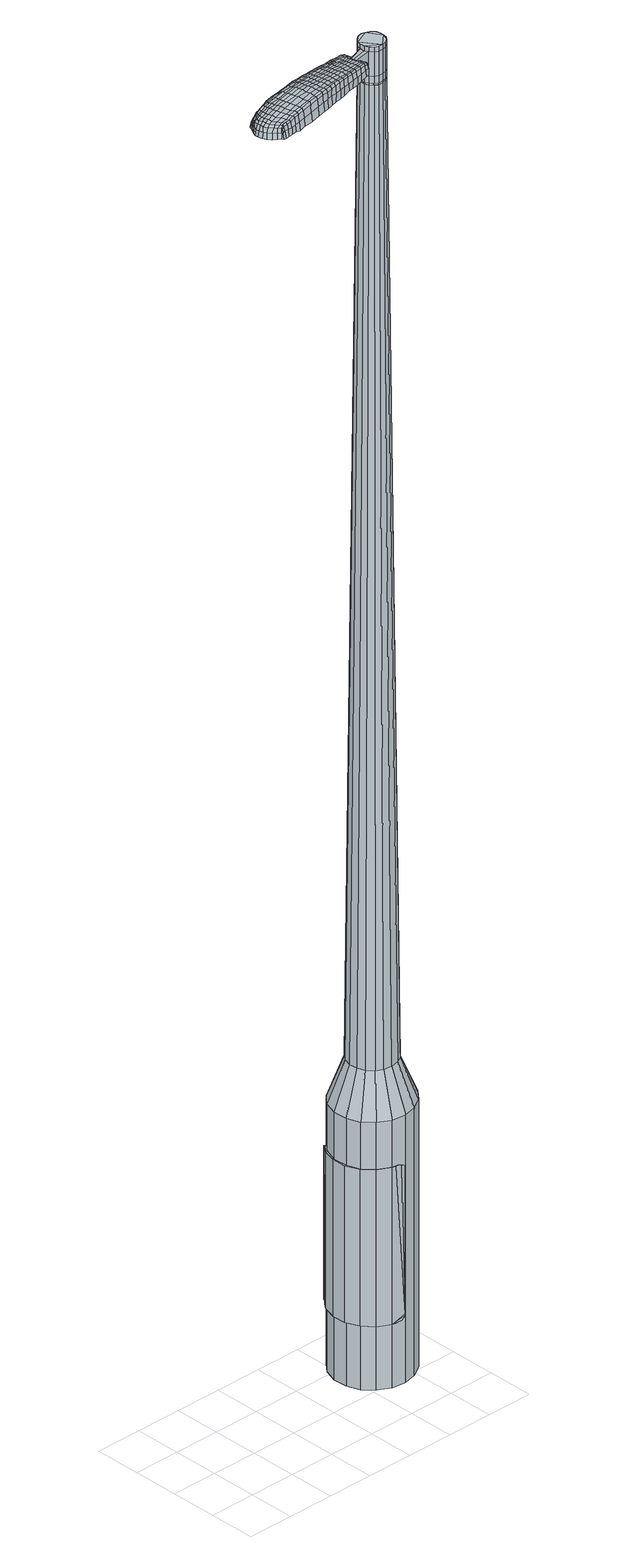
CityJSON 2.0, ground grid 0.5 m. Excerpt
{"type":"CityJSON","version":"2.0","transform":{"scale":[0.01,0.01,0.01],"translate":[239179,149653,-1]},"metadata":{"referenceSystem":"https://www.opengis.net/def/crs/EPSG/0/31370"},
"CityObjects":{
"object1":{"type":"GenericCityObject","attributes":{"cluster":973,"mean_distance_to_centroid":0.294,"new_centroid_x":239181.32,"new_centroid_y":149653.86,"mean_distance_to_camera":11.58,"H1":-65.76,"H2":-117.57,"Z_final":111.17,"cluster2":91,"proj_x":239180.07,"proj_y":149648.11,"id_line":83682,"bearing_l":282.29,"distance":5.89,"orientation":"right","G_obj":192.29},"geometry":[{"type":"MultiSurface","lod":"2","boundaries":[[[0,1,2,3]],[[1,4,5,2]],[[4,6,7,5]],[[6,8,9,7]],[[8,10,11,9]],[[10,12,13,11]],[[12,14,15,13]],[[14,16,17,15]],[[16,18,19,17]],[[18,20,21,19]],[[20,22,23,21]],[[22,24,25,23]],[[24,26,27,25]],[[26,28,29,27]],[[28,30,31,29]],[[30,32,33,31]],[[32,34,35,33]],[[34,0,3,35]],[[36,37,38,39]],[[38,40,41,42]],[[41,43,42]],[[42,44,45,46]],[[45,47,46]],[[46,48,49,50]],[[49,51,50]],[[42,46,50,38]],[[50,52,39,38]],[[53,36,39]],[[2,5,7,35]],[[7,9,11,15]],[[11,13,15]],[[15,17,19,23]],[[19,21,23]],[[23,25,27,31]],[[27,29,31]],[[15,23,31,7]],[[31,33,35,7]],[[3,2,35]],[[1,0,54,55]],[[0,34,56,54]],[[34,32,57,56]],[[32,30,58,57]],[[30,28,59,58]],[[28,26,60,59]],[[26,24,61,60]],[[24,22,62,61]],[[22,20,63,62]],[[20,18,64,63]],[[18,16,65,64]],[[16,14,66,65]],[[14,12,67,66]],[[12,10,68,67]],[[10,8,69,68]],[[8,6,70,69]],[[6,4,71,70]],[[4,1,55,71]],[[55,54,72,73]],[[54,56,74,72]],[[56,57,75,74]],[[57,58,76,75]],[[58,59,77,76]],[[59,60,78,77]],[[60,61,79,78]],[[61,62,80,79]],[[62,63,81,80]],[[63,64,82,81]],[[64,65,83,82]],[[65,66,84,83]],[[66,67,85,84]],[[67,68,86,85]],[[68,69,87,86]],[[69,70,88,87]],[[70,71,89,88]],[[71,55,73,89]],[[90,91,92,73]],[[74,93,91,90]],[[94,95,93,74]],[[96,97,95,94]],[[77,98,97,96]],[[78,99,98,77]],[[100,101,99,78]],[[80,102,101,100]],[[81,103,102,80]],[[82,104,103,81]],[[105,106,104,82]],[[107,108,106,105]],[[109,110,108,107]],[[111,112,110,109]],[[113,114,112,111]],[[88,115,114,113]],[[116,117,115,88]],[[73,92,117,116]],[[118,119,120,121]],[[122,118,121,123]],[[124,122,123,125]],[[126,124,125,127]],[[128,126,127,129]],[[130,128,129,131]],[[132,130,131,133]],[[134,132,133,135]],[[136,134,135,137]],[[138,136,137,139]],[[140,138,139,141]],[[142,140,141,143]],[[144,142,143,145]],[[146,144,145,147]],[[148,146,147,149]],[[150,148,149,151]],[[72,90,73]],[[72,74,90]],[[75,94,74]],[[75,76,96,94]],[[76,77,96]],[[79,100,78]],[[79,80,100]],[[83,105,82]],[[83,84,107,105]],[[84,85,109,107]],[[85,86,111,109]],[[86,87,113,111]],[[87,88,113]],[[89,116,88]],[[89,73,116]],[[152,92,91]],[[153,117,92]],[[153,115,117]],[[154,114,115]],[[154,155,112,114]],[[155,156,110,112]],[[156,157,108,110]],[[157,158,106,108]],[[158,104,106]],[[159,101,102]],[[159,99,101]],[[160,97,98]],[[160,161,95,97]],[[161,93,95]],[[152,91,93]],[[39,52,150,162]],[[92,152,163,151]],[[53,39,162,119]],[[152,93,120,163]],[[36,53,119,118]],[[93,161,121,120]],[[37,36,118,122]],[[161,160,123,121]],[[38,37,122,124]],[[160,98,125,123]],[[40,38,124,126]],[[98,99,127,125]],[[41,40,126,128]],[[99,159,129,127]],[[43,41,128,130]],[[159,102,131,129]],[[42,43,130,132]],[[102,103,133,131]],[[44,42,132,134]],[[103,104,135,133]],[[45,44,134,136]],[[104,158,137,135]],[[47,45,136,138]],[[158,157,139,137]],[[46,47,138,140]],[[157,156,141,139]],[[48,46,140,142]],[[156,155,143,141]],[[49,48,142,144]],[[155,154,145,143]],[[51,49,144,146]],[[154,115,147,145]],[[50,51,146,148]],[[115,153,149,147]],[[52,50,148,150]],[[153,92,151,149]],[[150,151,164,165]],[[151,163,166,164]],[[163,120,167,166]],[[120,119,168,167]],[[119,162,169,168]],[[162,150,165,169]],[[170,171,172,173]],[[174,170,173,175]],[[170,174,176,177]],[[171,170,177,178]],[[179,180,181,182]],[[183,179,182,184]],[[179,183,185,186]],[[180,179,186,187]],[[188,189,190,191]],[[192,188,191,193]],[[188,192,194,195]],[[189,188,195,196]],[[197,198,199,200]],[[201,197,200,202]],[[197,201,203,204]],[[198,197,204,205]],[[206,207,208,209]],[[210,206,209,211]],[[206,210,212,213]],[[207,206,213,214]],[[215,216,217,218]],[[219,215,218,220]],[[215,219,221,222]],[[216,215,222,223]],[[224,225,226,227]],[[216,224,227,217]],[[224,216,223,228]],[[225,224,228,229]],[[230,231,232,233]],[[225,230,233,226]],[[230,225,229,234]],[[231,230,234,235]],[[236,174,175,237]],[[231,236,237,232]],[[236,231,235,238]],[[174,236,238,176]],[[239,240,241,242]],[[243,239,242,244]],[[239,243,245,246]],[[240,239,246,247]],[[248,249,250,251]],[[240,248,251,241]],[[248,240,247,252]],[[249,248,252,253]],[[254,255,256,257]],[[249,254,257,250]],[[254,249,253,258]],[[255,254,258,259]],[[260,261,262,263]],[[255,260,263,256]],[[260,255,259,264]],[[261,260,264,265]],[[266,171,178,267]],[[261,266,267,262]],[[266,261,265,268]],[[171,266,268,172]],[[269,270,271,272]],[[273,269,272,274]],[[269,273,275,276]],[[270,269,276,277]],[[278,279,280,281]],[[270,278,281,271]],[[278,270,277,282]],[[279,278,282,283]],[[284,285,286,287]],[[279,284,287,280]],[[284,279,283,288]],[[285,284,288,289]],[[290,183,184,291]],[[285,290,291,286]],[[290,285,289,292]],[[183,290,292,185]],[[293,294,295,296]],[[297,293,296,298]],[[293,297,299,300]],[[294,293,300,301]],[[302,303,304,305]],[[294,302,305,295]],[[302,294,301,306]],[[303,302,306,307]],[[308,309,310,311]],[[303,308,311,304]],[[308,303,307,312]],[[309,308,312,313]],[[314,315,316,317]],[[309,314,317,310]],[[314,309,313,318]],[[315,314,318,319]],[[320,180,187,321]],[[315,320,321,316]],[[320,315,319,322]],[[180,320,322,181]],[[323,209,208,324]],[[325,323,324,326]],[[323,325,327,328]],[[209,323,328,211]],[[329,325,326,330]],[[331,329,330,332]],[[329,331,333,334]],[[325,329,334,327]],[[335,331,332,336]],[[337,335,336,338]],[[335,337,339,340]],[[331,335,340,333]],[[341,337,338,342]],[[343,341,342,344]],[[341,343,345,346]],[[337,341,346,339]],[[347,343,344,348]],[[198,347,348,199]],[[347,198,205,349]],[[343,347,349,345]],[[350,351,196,195]],[[352,350,195,194]],[[350,352,353,354]],[[351,350,354,355]],[[356,357,355,354]],[[358,356,354,353]],[[356,358,359,360]],[[357,356,360,361]],[[362,363,361,360]],[[364,362,360,359]],[[362,364,365,366]],[[363,362,366,367]],[[368,369,367,366]],[[370,368,366,365]],[[368,370,203,201]],[[369,368,201,202]],[[371,372,373,374]],[[273,371,374,275]],[[371,273,274,375]],[[372,371,375,376]],[[377,192,193,378]],[[372,377,378,373]],[[377,372,376,379]],[[192,377,379,194]],[[380,381,382,383]],[[219,380,383,221]],[[380,219,220,384]],[[381,380,384,385]],[[386,387,388,389]],[[381,386,389,382]],[[386,381,385,390]],[[387,386,390,391]],[[392,189,196,393]],[[387,392,393,388]],[[392,387,391,394]],[[189,392,394,190]],[[395,396,397,398]],[[177,395,398,178]],[[395,177,176,399]],[[396,395,399,400]],[[401,402,403,404]],[[396,401,404,397]],[[401,396,400,405]],[[402,401,405,406]],[[407,200,199,408]],[[402,407,408,403]],[[407,402,406,409]],[[200,407,409,202]],[[410,411,412,413]],[[182,410,413,184]],[[410,182,181,414]],[[411,410,414,415]],[[416,204,203,417]],[[411,416,417,412]],[[416,411,415,418]],[[204,416,418,205]],[[419,420,421,422]],[[297,419,422,299]],[[419,297,298,423]],[[420,419,423,424]],[[425,210,211,426]],[[420,425,426,421]],[[425,420,424,427]],[[210,425,427,212]],[[428,429,430,431]],[[243,428,431,245]],[[428,243,244,432]],[[429,428,432,433]],[[434,435,436,437]],[[429,434,437,430]],[[434,429,433,438]],[[435,434,438,439]],[[440,207,214,441]],[[435,440,441,436]],[[440,435,439,442]],[[207,440,442,208]],[[443,444,433,432]],[[242,443,432,244]],[[443,242,241,445]],[[444,443,445,446]],[[447,448,439,438]],[[444,447,438,433]],[[447,444,446,449]],[[448,447,449,450]],[[451,324,208,442]],[[448,451,442,439]],[[451,448,450,452]],[[324,451,452,326]],[[453,454,455,456]],[[300,453,456,301]],[[453,300,299,422]],[[454,453,422,421]],[[457,328,327,458]],[[454,457,458,455]],[[457,454,421,426]],[[328,457,426,211]],[[459,460,446,445]],[[251,459,445,241]],[[459,251,250,461]],[[460,459,461,462]],[[463,464,450,449]],[[460,463,449,446]],[[463,460,462,465]],[[464,463,465,466]],[[467,330,326,452]],[[464,467,452,450]],[[467,464,466,468]],[[330,467,468,332]],[[469,470,471,472]],[[306,469,472,307]],[[469,306,301,456]],[[470,469,456,455]],[[473,334,333,474]],[[470,473,474,471]],[[473,470,455,458]],[[334,473,458,327]],[[475,476,462,461]],[[257,475,461,250]],[[475,257,256,477]],[[476,475,477,478]],[[479,480,466,465]],[[476,479,465,462]],[[479,476,478,481]],[[480,479,481,482]],[[483,336,332,468]],[[480,483,468,466]],[[483,480,482,484]],[[336,483,484,338]],[[485,486,487,488]],[[312,485,488,313]],[[485,312,307,472]],[[486,485,472,471]],[[489,340,339,490]],[[486,489,490,487]],[[489,486,471,474]],[[340,489,474,333]],[[491,492,478,477]],[[263,491,477,256]],[[491,263,262,493]],[[492,491,493,494]],[[495,496,482,481]],[[492,495,481,478]],[[495,492,494,497]],[[496,495,497,498]],[[499,342,338,484]],[[496,499,484,482]],[[499,496,498,500]],[[342,499,500,344]],[[501,502,503,504]],[[318,501,504,319]],[[501,318,313,488]],[[502,501,488,487]],[[505,346,345,506]],[[502,505,506,503]],[[505,502,487,490]],[[346,505,490,339]],[[507,508,494,493]],[[267,507,493,262]],[[507,267,178,398]],[[508,507,398,397]],[[509,510,498,497]],[[508,509,497,494]],[[509,508,397,404]],[[510,509,404,403]],[[511,348,344,500]],[[510,511,500,498]],[[511,510,403,408]],[[348,511,408,199]],[[512,513,415,414]],[[322,512,414,181]],[[512,322,319,504]],[[513,512,504,503]],[[514,349,205,418]],[[513,514,418,415]],[[514,513,503,506]],[[349,514,506,345]],[[515,516,376,375]],[[272,515,375,274]],[[515,272,271,517]],[[516,515,517,518]],[[519,352,194,379]],[[516,519,379,376]],[[519,516,518,520]],[[352,519,520,353]],[[521,522,523,524]],[[222,521,524,223]],[[521,222,221,383]],[[522,521,383,382]],[[525,526,527,528]],[[522,525,528,523]],[[525,522,382,389]],[[526,525,389,388]],[[529,351,355,530]],[[526,529,530,527]],[[529,526,388,393]],[[351,529,393,196]],[[531,532,518,517]],[[281,531,517,271]],[[531,281,280,533]],[[532,531,533,534]],[[535,358,353,520]],[[532,535,520,518]],[[535,532,534,536]],[[358,535,536,359]],[[537,538,539,540]],[[228,537,540,229]],[[537,228,223,524]],[[538,537,524,523]],[[541,542,543,544]],[[538,541,544,539]],[[541,538,523,528]],[[542,541,528,527]],[[545,357,361,546]],[[542,545,546,543]],[[545,542,527,530]],[[357,545,530,355]],[[547,548,534,533]],[[287,547,533,280]],[[547,287,286,549]],[[548,547,549,550]],[[551,364,359,536]],[[548,551,536,534]],[[551,548,550,552]],[[364,551,552,365]],[[553,554,555,556]],[[234,553,556,235]],[[553,234,229,540]],[[554,553,540,539]],[[557,558,559,560]],[[554,557,560,555]],[[557,554,539,544]],[[558,557,544,543]],[[561,363,367,562]],[[558,561,562,559]],[[561,558,543,546]],[[363,561,546,361]],[[563,564,550,549]],[[291,563,549,286]],[[563,291,184,413]],[[564,563,413,412]],[[565,370,365,552]],[[564,565,552,550]],[[565,564,412,417]],[[370,565,417,203]],[[566,567,400,399]],[[238,566,399,176]],[[566,238,235,556]],[[567,566,556,555]],[[568,569,406,405]],[[567,568,405,400]],[[568,567,555,560]],[[569,568,560,559]],[[570,369,202,409]],[[569,570,409,406]],[[570,569,559,562]],[[369,570,562,367]],[[571,572,573,574]],[[574,573,575,576]],[[577,575,573,578]],[[578,573,572,579]],[[580,581,582,583]],[[583,582,584,585]],[[586,584,582,587]],[[587,582,581,588]],[[589,590,591,592]],[[592,591,593,594]],[[595,593,591,596]],[[596,591,590,597]],[[598,599,600,601]],[[601,600,602,603]],[[604,602,600,605]],[[605,600,599,606]],[[607,608,609,610]],[[610,609,611,612]],[[613,611,609,614]],[[614,609,608,615]],[[616,617,618,619]],[[619,618,620,621]],[[622,620,618,623]],[[623,618,617,624]],[[625,626,627,628]],[[628,627,617,616]],[[624,617,627,629]],[[629,627,626,630]],[[631,632,633,634]],[[634,633,626,625]],[[630,626,633,635]],[[635,633,632,636]],[[576,575,637,638]],[[638,637,632,631]],[[636,632,637,639]],[[639,637,575,577]],[[640,641,642,643]],[[643,642,644,645]],[[646,644,642,647]],[[647,642,641,648]],[[649,650,651,652]],[[652,651,641,640]],[[648,641,651,653]],[[653,651,650,654]],[[655,656,657,658]],[[658,657,650,649]],[[654,650,657,659]],[[659,657,656,660]],[[661,662,663,664]],[[664,663,656,655]],[[660,656,663,665]],[[665,663,662,666]],[[579,572,667,668]],[[668,667,662,661]],[[666,662,667,669]],[[669,667,572,571]],[[670,671,672,673]],[[673,672,674,675]],[[676,674,672,677]],[[677,672,671,678]],[[679,680,681,682]],[[682,681,671,670]],[[678,671,681,683]],[[683,681,680,684]],[[685,686,687,688]],[[688,687,680,679]],[[684,680,687,689]],[[689,687,686,690]],[[585,584,691,692]],[[692,691,686,685]],[[690,686,691,693]],[[693,691,584,586]],[[694,695,696,697]],[[697,696,698,699]],[[700,698,696,701]],[[701,696,695,702]],[[703,704,705,706]],[[706,705,695,694]],[[702,695,705,707]],[[707,705,704,708]],[[709,710,711,712]],[[712,711,704,703]],[[708,704,711,713]],[[713,711,710,714]],[[715,716,717,718]],[[718,717,710,709]],[[714,710,717,719]],[[719,717,716,720]],[[588,581,721,722]],[[722,721,716,715]],[[720,716,721,723]],[[723,721,581,580]],[[607,610,724,725]],[[725,724,726,727]],[[728,726,724,729]],[[729,724,610,612]],[[727,726,730,731]],[[731,730,732,733]],[[734,732,730,735]],[[735,730,726,728]],[[733,732,736,737]],[[737,736,738,739]],[[740,738,736,741]],[[741,736,732,734]],[[739,738,742,743]],[[743,742,744,745]],[[746,744,742,747]],[[747,742,738,740]],[[745,744,748,749]],[[749,748,599,598]],[[606,599,748,750]],[[750,748,744,746]],[[597,751,752,596]],[[596,752,753,595]],[[754,753,752,755]],[[755,752,751,756]],[[756,757,758,755]],[[755,758,759,754]],[[760,759,758,761]],[[761,758,757,762]],[[762,763,764,761]],[[761,764,765,760]],[[766,765,764,767]],[[767,764,763,768]],[[768,769,770,767]],[[767,770,771,766]],[[604,771,770,602]],[[602,770,769,603]],[[772,773,774,775]],[[775,774,674,676]],[[675,674,774,776]],[[776,774,773,777]],[[594,593,778,779]],[[779,778,773,772]],[[777,773,778,780]],[[780,778,593,595]],[[781,782,783,784]],[[784,783,620,622]],[[621,620,783,785]],[[785,783,782,786]],[[787,788,789,790]],[[790,789,782,781]],[[786,782,789,791]],[[791,789,788,792]],[[597,590,793,794]],[[794,793,788,787]],[[792,788,793,795]],[[795,793,590,589]],[[796,797,798,799]],[[799,798,578,579]],[[577,578,798,800]],[[800,798,797,801]],[[802,803,804,805]],[[805,804,797,796]],[[801,797,804,806]],[[806,804,803,807]],[[598,601,808,809]],[[809,808,803,802]],[[807,803,808,810]],[[810,808,601,603]],[[811,812,813,814]],[[814,813,583,585]],[[580,583,813,815]],[[815,813,812,816]],[[604,605,817,818]],[[818,817,812,811]],[[816,812,817,819]],[[819,817,605,606]],[[820,821,698,822]],[[822,698,700]],[[699,698,823]],[[823,698,821,824]],[[612,611,825,826]],[[826,825,821,820]],[[824,821,825,827]],[[827,825,611,613]],[[828,829,830,831]],[[831,830,644,646]],[[645,644,830,832]],[[832,830,829,833]],[[834,835,836,837]],[[837,836,829,828]],[[833,829,836,838]],[[838,836,835,839]],[[615,608,840,841]],[[841,840,835,834]],[[839,835,840,842]],[[842,840,608,607]],[[833,843,844,832]],[[832,844,643,645]],[[640,643,844,845]],[[845,844,843,846]],[[839,847,848,838]],[[838,848,843,833]],[[846,843,848,849]],[[849,848,847,850]],[[607,725,851,842]],[[842,851,847,839]],[[850,847,851,852]],[[852,851,725,727]],[[853,854,855,856]],[[856,855,701,702]],[[700,701,855,822]],[[822,855,854,820]],[[728,729,857,858]],[[858,857,854,853]],[[820,854,857,826]],[[826,857,729,612]],[[846,859,845]],[[845,859,652,640]],[[649,652,859,860]],[[860,859,861]],[[850,862,863,849]],[[849,863,859,846]],[[861,859,863,864]],[[864,863,862,865]],[[727,731,866,852]],[[852,866,862,850]],[[865,862,866,867]],[[867,866,731,733]],[[868,869,870,871]],[[871,870,707,708]],[[702,707,870,856]],[[856,870,869,853]],[[734,735,872,873]],[[873,872,869,868]],[[853,869,872,858]],[[858,872,735,728]],[[861,874,875,860]],[[860,875,658,649]],[[655,658,875,876]],[[876,875,874,877]],[[865,878,879,864]],[[864,879,874,861]],[[877,874,879,880]],[[880,879,878,881]],[[733,737,882,867]],[[867,882,878,865]],[[881,878,882,883]],[[883,882,737,739]],[[884,885,886,887]],[[887,886,713,714]],[[708,713,886,871]],[[871,886,885,868]],[[740,741,888,889]],[[889,888,885,884]],[[868,885,888,873]],[[873,888,741,734]],[[877,890,891,876]],[[876,891,664,655]],[[661,664,891,892]],[[892,891,890,893]],[[881,894,895,880]],[[880,895,890,877]],[[893,890,895,896]],[[896,895,894,897]],[[739,743,898,883]],[[883,898,894,881]],[[897,894,898,899]],[[899,898,743,745]],[[900,901,902,903]],[[903,902,719,720]],[[714,719,902,887]],[[887,902,901,884]],[[746,747,904,905]],[[905,904,901,900]],[[884,901,904,889]],[[889,904,747,740]],[[893,906,907,892]],[[892,907,668,661]],[[579,668,907,799]],[[799,907,906,796]],[[897,908,909,896]],[[896,909,906,893]],[[796,906,909,805]],[[805,909,908,802]],[[745,749,910,899]],[[899,910,908,897]],[[802,908,910,809]],[[809,910,749,598]],[[816,911,912,815]],[[815,912,723,580]],[[720,723,912,903]],[[903,912,911,900]],[[606,750,913,819]],[[819,913,911,816]],[[900,911,913,905]],[[905,913,750,746]],[[777,914,915,776]],[[776,915,673,675]],[[670,673,915,916]],[[916,915,914,917]],[[595,753,918,780]],[[780,918,914,777]],[[917,914,918,919]],[[919,918,753,754]],[[920,921,922,923]],[[923,922,623,624]],[[622,623,922,784]],[[784,922,921,781]],[[924,925,926,927]],[[927,926,921,920]],[[781,921,926,790]],[[790,926,925,787]],[[756,751,928,929]],[[929,928,925,924]],[[787,925,928,794]],[[794,928,751,597]],[[917,930,931,916]],[[916,931,682,670]],[[679,682,931,932]],[[932,931,930,933]],[[754,759,934,919]],[[919,934,930,917]],[[933,930,934,935]],[[935,934,759,760]],[[936,937,938,939]],[[939,938,629,630]],[[624,629,938,923]],[[923,938,937,920]],[[940,941,942,943]],[[943,942,937,936]],[[920,937,942,927]],[[927,942,941,924]],[[762,757,944,945]],[[945,944,941,940]],[[924,941,944,929]],[[929,944,757,756]],[[933,946,947,932]],[[932,947,688,679]],[[685,688,947,948]],[[948,947,946,949]],[[760,765,950,935]],[[935,950,946,933]],[[949,946,950,951]],[[951,950,765,766]],[[952,953,954,955]],[[955,954,635,636]],[[630,635,954,939]],[[939,954,953,936]],[[956,957,958,959]],[[959,958,953,952]],[[936,953,958,943]],[[943,958,957,940]],[[768,763,960,961]],[[961,960,957,956]],[[940,957,960,945]],[[945,960,763,762]],[[949,962,963,948]],[[948,963,692,685]],[[585,692,963,814]],[[814,963,962,811]],[[766,771,964,951]],[[951,964,962,949]],[[811,962,964,818]],[[818,964,771,604]],[[801,965,966,800]],[[800,966,639,577]],[[636,639,966,955]],[[955,966,965,952]],[[807,967,968,806]],[[806,968,965,801]],[[952,965,968,959]],[[959,968,967,956]],[[603,769,969,810]],[[810,969,967,807]],[[956,967,969,961]],[[961,969,769,768]],[[571,574,173,172]],[[574,576,175,173]],[[586,587,186,185]],[[587,588,187,186]],[[589,592,191,190]],[[592,594,193,191]],[[613,614,213,212]],[[614,615,214,213]],[[616,619,218,217]],[[619,621,220,218]],[[625,628,227,226]],[[628,616,217,227]],[[631,634,233,232]],[[634,625,226,233]],[[576,638,237,175]],[[638,631,232,237]],[[646,647,246,245]],[[647,648,247,246]],[[648,653,252,247]],[[653,654,253,252]],[[654,659,258,253]],[[659,660,259,258]],[[660,665,264,259]],[[665,666,265,264]],[[666,669,268,265]],[[669,571,172,268]],[[676,677,276,275]],[[677,678,277,276]],[[678,683,282,277]],[[683,684,283,282]],[[684,689,288,283]],[[689,690,289,288]],[[690,693,292,289]],[[693,586,185,292]],[[694,697,296,295]],[[697,699,298,296]],[[703,706,305,304]],[[706,694,295,305]],[[709,712,311,310]],[[712,703,304,311]],[[715,718,317,316]],[[718,709,310,317]],[[588,722,321,187]],[[722,715,316,321]],[[772,775,374,373]],[[775,676,275,374]],[[594,779,378,193]],[[779,772,373,378]],[[621,785,384,220]],[[785,786,385,384]],[[786,791,390,385]],[[791,792,391,390]],[[792,795,394,391]],[[795,589,190,394]],[[699,823,423,298]],[[823,824,424,423]],[[824,827,427,424]],[[827,613,212,427]],[[828,831,431,430]],[[831,646,245,431]],[[834,837,437,436]],[[837,828,430,437]],[[615,841,441,214]],[[841,834,436,441]],[[970,971,972,973]],[[974,975,973,972]],[[976,977,978,979]],[[980,981,982,983]],[[971,984,985,972]],[[986,974,972,985]],[[987,976,979,988]],[[989,990,981,980]],[[984,991,992,985]],[[992,993,986,985]],[[994,987,988,995]],[[996,990,989,997]],[[991,998,999,992]],[[999,1000,993,992]],[[1001,994,995,1002]],[[1003,996,997,1004]],[[1005,1006,1007,1008]],[[1009,1010,1006,1005]],[[1009,1011,1012,1010]],[[1011,1013,1014,1012]],[[1015,1016,1017,1018]],[[1019,1020,1016,1015]],[[1021,1022,1020,1019]],[[1023,1024,1022,1021]],[[1018,1007,1006,1015]],[[1015,1006,1010,1019]],[[1010,1012,1021,1019]],[[1012,1014,1023,1021]],[[979,978,975,974]],[[988,979,974,986]],[[993,995,988,986]],[[1000,1002,995,993]],[[980,983,977,976]],[[989,980,976,987]],[[997,989,987,994]],[[1004,997,994,1001]],[[981,1005,1008,982]],[[990,1009,1005,981]],[[1011,1009,990,996]],[[1013,1011,996,1003]],[[1025,1026,1027,1028]],[[1027,1029,1030,1031]],[[1027,1031,1032,1033]],[[1027,1033,1028]],[[1034,1025,1028,1035]],[[1036,1035,1028,1037]],[[1038,1037,1028]],[[1039,1027,1026,1040]],[[1041,1039,1040,1042]],[[1043,1041,1042,1044]],[[1045,1043,1044,1046]],[[1047,1045,1046,1048]],[[1048,1049,1050,1051]],[[1048,1051,1052,1053]],[[1048,1053,1054,1055]],[[1054,1056,1057,1058]],[[1054,1058,1059,1060]],[[1054,1060,1055]],[[1048,1055,1047]],[[1061,1062,1026,1025]],[[1063,1064,1029,1027]],[[1065,1066,1038,1028]],[[1062,1067,1040,1026]],[[1068,1063,1027,1039]],[[1067,1069,1042,1040]],[[1070,1068,1039,1041]],[[1069,1071,1044,1042]],[[1072,1070,1041,1043]],[[1071,1073,1046,1044]],[[1074,1072,1043,1045]],[[1073,1075,1048,1046]],[[1076,1074,1045,1047]],[[1075,1077,1049,1048]],[[1078,1079,1056,1054]],[[1080,1076,1047,1055]],[[1050,1049,1077,1081]],[[1051,1050,1081,1082]],[[1052,1051,1082,1083]],[[1053,1052,1083,1084]],[[1054,1053,1084,1078]],[[1085,1061,1025,1034]],[[1086,1085,1034,1035]],[[1087,1086,1035,1036]],[[1088,1087,1036,1037]],[[1066,1088,1037,1038]],[[1030,1029,1064,1089]],[[1057,1056,1079,1090]],[[1031,1030,1089,1091]],[[1032,1031,1091,1092]],[[1033,1032,1092,1093]],[[1028,1033,1093,1065]],[[1058,1057,1090,1094]],[[1059,1058,1094,1095]],[[1060,1059,1095,1096]],[[1055,1060,1096,1080]]]}]}
},
"vertices":[
[190,75,384],[189,90,384],[189,90,96],[190,75,96],[194,104,384],[194,104,96],[203,115,384],[203,115,96],[215,123,384],[215,123,96],[229,126,384],[229,126,96],[244,124,384],[244,124,96],[257,118,384],[257,118,96],[267,107,384],[267,107,96],[272,93,384],[272,93,96],[273,78,384],[273,78,96],[269,64,384],[269,64,96],[260,53,384],[260,53,96],[247,45,384],[247,45,96],[233,42,384],[233,42,96],[218,44,384],[218,44,96],[205,51,384],[205,51,96],[195,61,384],[195,61,96],[223,73,1524],[227,71,1524],[232,71,1524],[218,81,1524],[236,72,1524],[240,74,1524],[244,82,1524],[243,78,1524],[244,87,1524],[243,91,1524],[235,97,1524],[239,95,1524],[231,98,1524],[226,97,1524],[219,90,1524],[222,94,1524],[218,86,1524],[220,77,1524],[207,79,429],[206,87,429],[210,71,429],[216,64,429],[223,60,429],[232,59,429],[241,61,429],[248,65,429],[253,72,429],[256,81,429],[256,89,429],[252,98,429],[247,104,429],[239,108,429],[230,109,429],[222,107,429],[214,103,429],[209,96,429],[218,81,1483],[218,86,1483],[220,77,1483],[223,73,1483],[227,71,1483],[232,71,1483],[236,72,1483],[240,74,1483],[243,78,1483],[244,82,1483],[244,87,1483],[243,91,1483],[239,95,1483],[235,97,1483],[231,98,1483],[226,97,1483],[222,94,1483],[219,90,1483],[219,81,1483],[219,81,1485],[218,86,1485],[220,77,1485],[223,74,1483],[223,74,1485],[227,72,1483],[227,72,1485],[232,71,1485],[236,72,1485],[240,75,1483],[240,75,1485],[243,78,1485],[244,82,1485],[244,87,1485],[242,91,1483],[242,91,1485],[239,94,1483],[239,94,1485],[235,96,1483],[235,96,1485],[231,97,1483],[231,97,1485],[226,96,1483],[226,96,1485],[222,94,1485],[220,90,1483],[220,90,1485],[223,73,1519],[220,77,1519],[220,77,1493],[223,73,1493],[227,71,1519],[227,71,1493],[232,71,1519],[232,71,1493],[236,72,1519],[236,72,1493],[240,74,1519],[240,74,1493],[243,78,1519],[243,78,1493],[244,82,1519],[244,82,1493],[244,87,1519],[244,87,1493],[243,91,1519],[243,91,1493],[239,95,1519],[239,95,1493],[235,97,1519],[235,97,1493],[231,98,1519],[231,98,1493],[226,97,1519],[226,97,1493],[222,94,1519],[222,94,1493],[219,90,1519],[219,90,1493],[218,86,1519],[218,86,1493],[218,81,1485],[219,90,1485],[226,97,1485],[231,98,1485],[235,97,1485],[239,95,1485],[243,91,1485],[240,74,1485],[227,71,1485],[223,73,1485],[218,81,1519],[218,81,1493],[199,80,1513],[199,80,1518],[200,77,1513],[200,74,1513],[200,74,1518],[200,77,1518],[123,81,1519],[130,82,1518],[129,83,1509],[122,82,1510],[115,79,1519],[113,80,1510],[116,78,1526],[124,79,1525],[131,80,1525],[131,43,1519],[138,45,1518],[139,46,1525],[132,45,1525],[123,41,1519],[123,42,1526],[122,39,1510],[130,41,1510],[137,43,1509],[56,44,1519],[55,48,1519],[54,48,1513],[55,44,1513],[58,41,1519],[57,40,1513],[59,41,1524],[57,45,1524],[57,48,1524],[128,60,1530],[135,62,1529],[135,65,1529],[127,63,1530],[119,58,1531],[118,62,1531],[120,54,1530],[129,57,1530],[136,58,1529],[207,78,1512],[206,80,1512],[205,80,1517],[206,77,1517],[208,75,1512],[206,75,1517],[207,74,1506],[206,77,1506],[206,80,1506],[66,67,1519],[69,68,1519],[68,69,1512],[64,68,1512],[63,66,1518],[62,67,1512],[64,65,1522],[66,65,1523],[69,67,1524],[73,69,1519],[79,71,1519],[77,72,1512],[72,70,1512],[74,68,1524],[80,70,1525],[84,72,1519],[92,74,1519],[91,75,1511],[83,74,1511],[85,71,1526],[93,73,1526],[103,77,1519],[102,78,1510],[104,75,1526],[196,92,1513],[189,91,1513],[190,90,1518],[197,91,1517],[202,93,1512],[201,92,1516],[201,93,1506],[195,93,1507],[187,92,1507],[181,90,1514],[174,89,1515],[175,88,1520],[182,89,1519],[180,91,1507],[172,90,1507],[166,88,1515],[159,86,1516],[160,85,1522],[168,86,1521],[165,89,1508],[158,88,1508],[152,85,1517],[144,84,1517],[146,83,1524],[153,84,1523],[150,86,1508],[143,85,1509],[137,83,1518],[139,82,1524],[136,84,1509],[72,32,1519],[76,32,1519],[76,33,1524],[72,33,1523],[70,32,1518],[70,33,1522],[69,30,1512],[72,30,1512],[75,30,1512],[81,32,1519],[86,33,1519],[87,35,1525],[81,34,1524],[80,31,1512],[86,32,1512],[92,34,1519],[100,36,1519],[100,37,1526],[93,36,1526],[91,32,1511],[99,34,1511],[111,38,1519],[112,40,1526],[110,36,1510],[202,62,1513],[195,60,1513],[194,59,1507],[202,61,1507],[208,64,1512],[207,63,1506],[207,65,1516],[203,64,1517],[196,62,1518],[188,58,1514],[181,56,1515],[180,55,1507],[187,57,1507],[188,60,1519],[181,58,1520],[173,54,1515],[166,52,1516],[165,51,1508],[173,53,1508],[174,56,1521],[167,54,1522],[159,50,1517],[152,48,1517],[151,47,1509],[158,49,1508],[160,52,1523],[153,50,1524],[145,47,1518],[144,45,1509],[146,48,1524],[200,76,1519],[200,79,1519],[193,75,1520],[193,77,1520],[194,72,1520],[201,73,1519],[186,73,1522],[185,76,1522],[179,71,1523],[178,74,1523],[179,68,1523],[187,70,1521],[171,70,1524],[171,73,1524],[164,68,1525],[164,71,1525],[165,65,1525],[172,67,1524],[157,67,1526],[156,70,1526],[150,65,1527],[149,68,1527],[150,62,1527],[158,63,1526],[142,63,1528],[142,66,1528],[143,60,1528],[60,45,1527],[60,49,1527],[62,42,1526],[66,43,1527],[65,46,1528],[64,50,1528],[71,48,1529],[70,51,1529],[72,44,1528],[79,45,1530],[78,49,1530],[77,53,1530],[85,51,1531],[84,54,1531],[86,47,1530],[95,49,1531],[94,53,1531],[93,56,1531],[107,55,1531],[106,59,1531],[108,52,1531],[68,32,1518],[65,34,1519],[64,33,1513],[67,31,1513],[69,33,1523],[66,35,1523],[61,37,1519],[60,36,1513],[63,37,1524],[62,64,1518],[60,62,1518],[61,62,1523],[63,64,1523],[60,65,1513],[59,63,1513],[58,59,1519],[56,55,1519],[57,56,1524],[59,59,1523],[57,59,1513],[55,55,1513],[55,52,1519],[57,52,1524],[54,52,1513],[125,78,1528],[125,76,1528],[132,77,1528],[132,79,1527],[116,76,1528],[117,74,1529],[126,73,1529],[126,70,1530],[133,71,1529],[133,74,1528],[117,71,1529],[117,68,1530],[127,67,1530],[134,68,1529],[118,65,1531],[132,46,1528],[131,48,1529],[122,46,1529],[123,44,1528],[139,48,1527],[138,50,1528],[130,52,1529],[121,50,1530],[137,54,1528],[209,66,1512],[209,68,1512],[208,68,1517],[208,66,1517],[209,65,1506],[208,67,1506],[208,71,1512],[207,71,1517],[208,70,1506],[204,92,1512],[204,90,1512],[203,91,1506],[203,93,1506],[203,91,1517],[203,90,1517],[205,88,1512],[205,85,1512],[204,86,1506],[204,88,1506],[204,87,1517],[204,85,1517],[206,83,1512],[205,83,1506],[205,82,1517],[198,90,1519],[198,88,1519],[190,89,1520],[190,87,1520],[198,86,1519],[199,84,1519],[191,85,1520],[192,82,1520],[199,81,1519],[192,80,1520],[203,65,1519],[202,67,1519],[195,65,1520],[196,63,1520],[202,70,1519],[195,68,1520],[183,88,1521],[183,86,1521],[175,86,1522],[176,85,1522],[184,84,1521],[184,81,1521],[176,82,1522],[177,80,1523],[185,78,1522],[177,77,1523],[188,61,1521],[188,63,1521],[181,61,1522],[181,59,1522],[187,66,1521],[180,65,1522],[168,85,1523],[168,83,1523],[161,84,1524],[161,82,1524],[169,81,1523],[170,78,1524],[162,80,1525],[162,77,1525],[170,75,1524],[163,74,1525],[174,57,1523],[174,59,1523],[166,58,1524],[167,55,1524],[173,63,1524],[166,61,1525],[154,83,1525],[154,81,1525],[146,81,1526],[147,80,1526],[154,78,1526],[155,75,1526],[147,77,1527],[148,74,1527],[156,72,1526],[148,71,1527],[160,54,1525],[159,56,1525],[152,54,1526],[153,52,1526],[158,59,1526],[151,58,1527],[139,80,1527],[140,78,1527],[140,76,1527],[141,73,1528],[141,70,1528],[146,50,1527],[145,52,1527],[144,56,1528],[71,34,1525],[69,35,1525],[75,34,1526],[72,36,1526],[65,38,1526],[69,39,1527],[65,64,1525],[64,62,1525],[67,63,1526],[69,65,1525],[62,59,1525],[60,56,1526],[64,57,1527],[66,61,1526],[59,53,1526],[64,54,1527],[80,35,1526],[78,36,1527],[86,36,1527],[84,38,1528],[75,40,1528],[82,41,1529],[74,67,1526],[72,65,1527],[78,66,1528],[79,68,1527],[71,62,1527],[70,59,1528],[77,60,1529],[78,64,1528],[70,55,1528],[77,57,1530],[92,37,1528],[91,39,1529],[100,39,1528],[99,41,1529],[89,42,1529],[97,44,1530],[85,70,1528],[85,68,1528],[93,70,1529],[93,72,1528],[84,65,1529],[84,62,1530],[93,63,1530],[93,67,1530],[84,58,1530],[93,60,1531],[112,41,1529],[111,43,1529],[109,47,1530],[105,74,1528],[105,72,1529],[105,69,1530],[105,66,1530],[105,62,1531],[129,81,1509],[130,80,1518],[124,79,1518],[122,80,1509],[115,77,1519],[113,78,1510],[116,76,1525],[125,77,1525],[132,79,1525],[138,48,1525],[137,47,1518],[131,45,1518],[131,46,1525],[122,43,1519],[123,44,1525],[121,41,1510],[130,43,1509],[137,45,1509],[56,48,1513],[57,48,1519],[58,45,1519],[57,45,1513],[60,42,1519],[59,41,1513],[61,42,1524],[59,45,1524],[59,49,1524],[134,65,1528],[135,62,1528],[128,60,1529],[127,63,1529],[119,58,1529],[118,61,1529],[120,55,1529],[129,57,1529],[136,58,1528],[203,79,1516],[204,80,1512],[205,77,1512],[204,77,1516],[205,74,1512],[204,74,1516],[205,74,1506],[204,77,1506],[203,80,1506],[68,67,1512],[69,66,1519],[67,65,1518],[65,66,1512],[65,64,1518],[64,65,1512],[65,63,1522],[67,64,1523],[70,65,1523],[78,70,1512],[79,69,1519],[74,67,1519],[73,68,1512],[75,66,1524],[80,68,1525],[91,73,1511],[93,72,1519],[85,71,1519],[83,72,1511],[86,69,1525],[94,71,1526],[104,75,1519],[102,76,1510],[105,73,1526],[190,88,1518],[189,89,1513],[196,90,1513],[197,89,1517],[201,91,1512],[201,90,1515],[200,91,1506],[195,91,1506],[188,90,1507],[175,86,1520],[174,87,1514],[181,88,1514],[182,87,1519],[180,89,1507],[173,88,1507],[160,83,1522],[159,84,1516],[167,86,1515],[168,84,1521],[165,87,1508],[158,86,1508],[146,81,1523],[145,82,1517],[152,83,1516],[153,82,1522],[150,84,1508],[143,83,1508],[138,81,1517],[139,80,1524],[136,82,1509],[76,35,1523],[76,34,1519],[73,33,1518],[73,35,1523],[70,34,1518],[71,34,1522],[70,32,1512],[72,32,1512],[75,32,1512],[86,36,1525],[86,35,1519],[80,34,1519],[81,36,1524],[80,33,1512],[85,33,1512],[100,39,1526],[100,38,1519],[92,36,1519],[92,37,1525],[91,34,1511],[99,36,1511],[111,40,1519],[111,42,1526],[110,38,1510],[194,61,1507],[195,62,1513],[202,64,1513],[201,63,1506],[207,66,1512],[206,65,1506],[206,67,1515],[202,65,1517],[195,64,1518],[179,57,1507],[180,58,1514],[187,60,1514],[187,59,1507],[188,62,1519],[181,60,1520],[165,53,1508],[166,54,1516],[173,56,1515],[172,55,1508],[173,58,1521],[166,56,1522],[151,49,1508],[151,50,1517],[159,52,1516],[158,51,1508],[159,54,1522],[152,52,1523],[144,48,1517],[144,47,1509],[145,50,1524],[200,76,1518],[199,79,1518],[193,75,1519],[192,77,1519],[193,72,1519],[200,73,1518],[185,73,1520],[185,76,1520],[178,71,1521],[178,74,1521],[179,68,1521],[186,70,1520],[171,70,1523],[170,72,1523],[164,68,1524],[163,71,1524],[164,65,1524],[171,67,1523],[156,67,1525],[156,69,1525],[149,65,1526],[149,68,1526],[150,62,1526],[157,63,1525],[142,63,1527],[141,66,1527],[143,60,1527],[61,49,1526],[62,46,1526],[63,43,1525],[67,43,1526],[65,47,1526],[65,50,1526],[71,51,1528],[72,48,1528],[73,44,1527],[80,46,1528],[79,49,1529],[78,53,1529],[85,54,1530],[85,51,1530],[87,47,1529],[95,49,1530],[94,53,1530],[93,56,1530],[106,59,1530],[107,56,1530],[108,52,1530],[66,34,1513],[66,35,1518],[69,34,1518],[68,33,1512],[70,35,1523],[68,36,1523],[63,38,1519],[62,38,1513],[64,39,1523],[63,61,1523],[62,61,1518],[63,63,1518],[64,62,1523],[62,64,1512],[61,62,1512],[59,55,1523],[58,55,1519],[60,58,1519],[61,58,1523],[59,59,1513],[57,55,1513],[57,52,1519],[59,52,1524],[56,52,1513],[132,76,1527],[125,75,1527],[125,76,1527],[132,78,1526],[117,75,1527],[117,74,1528],[133,71,1528],[126,69,1528],[126,73,1528],[133,74,1527],[117,71,1528],[117,68,1529],[127,66,1529],[134,68,1528],[118,65,1529],[122,47,1528],[131,49,1527],[131,47,1527],[123,45,1527],[138,49,1526],[138,51,1527],[130,53,1528],[121,51,1528],[137,54,1527],[206,68,1516],[207,67,1512],[206,67,1516],[207,65,1506],[206,66,1506],[206,71,1512],[205,71,1516],[205,70,1506],[201,90,1506],[202,90,1512],[202,91,1512],[201,91,1506],[201,90,1516],[201,89,1516],[202,85,1506],[203,85,1512],[202,88,1512],[202,88,1506],[202,87,1516],[202,84,1516],[204,82,1512],[203,82,1506],[203,82,1516],[197,88,1518],[197,89,1518],[190,88,1519],[190,87,1519],[198,83,1518],[197,86,1518],[190,85,1519],[191,82,1519],[198,81,1518],[192,80,1519],[195,65,1519],[201,67,1518],[202,66,1518],[195,64,1519],[201,70,1518],[194,68,1519],[183,86,1520],[175,85,1521],[175,84,1521],[184,81,1520],[183,83,1520],[176,82,1521],[176,79,1521],[184,78,1520],[177,77,1521],[180,61,1521],[187,63,1520],[188,62,1520],[180,60,1521],[187,66,1520],[179,65,1521],[168,83,1522],[168,84,1522],[161,83,1523],[161,82,1523],[169,78,1522],[169,81,1522],[161,79,1523],[162,76,1524],[170,75,1523],[162,74,1524],[166,58,1523],[173,60,1522],[173,58,1522],[166,57,1523],[172,63,1522],[165,61,1523],[154,80,1524],[153,81,1524],[146,80,1525],[146,79,1525],[155,75,1525],[154,78,1524],[147,76,1525],[147,74,1526],[155,72,1525],[148,71,1526],[152,54,1525],[159,56,1524],[159,55,1524],[152,53,1525],[158,59,1524],[151,58,1525],[139,78,1526],[139,79,1526],[140,72,1527],[140,75,1526],[141,69,1527],[145,52,1526],[145,51,1526],[144,56,1526],[70,36,1524],[72,35,1524],[75,36,1525],[73,37,1525],[66,39,1525],[70,40,1525],[68,62,1525],[65,61,1524],[66,63,1524],[70,64,1525],[65,57,1526],[62,56,1525],[63,59,1524],[67,60,1525],[61,52,1525],[65,53,1526],[78,37,1526],[80,36,1526],[86,37,1526],[84,39,1527],[76,41,1526],[82,42,1527],[79,66,1527],[73,64,1526],[74,65,1526],[80,67,1526],[78,60,1528],[71,58,1527],[72,61,1526],[78,63,1527],[71,55,1527],[78,56,1528],[91,40,1527],[92,38,1527],[100,40,1527],[99,41,1528],[89,43,1528],[97,45,1529],[93,69,1528],[85,67,1527],[86,68,1527],[94,70,1527],[93,63,1529],[84,61,1529],[85,64,1528],[93,66,1528],[84,58,1529],[93,60,1530],[110,44,1528],[111,43,1528],[109,48,1529],[105,71,1528],[105,72,1528],[105,65,1529],[105,68,1529],[105,62,1530],[201,92,1508],[202,85,1508],[170,79,1509],[168,87,1509],[149,75,1510],[147,84,1510],[110,68,1512],[108,77,1512],[126,80,1511],[128,71,1511],[92,64,1513],[79,60,1514],[78,69,1514],[90,73,1513],[204,78,1508],[172,71,1509],[151,67,1510],[112,58,1512],[130,62,1511],[94,55,1513],[81,52,1514],[205,72,1508],[174,64,1509],[153,58,1510],[114,49,1512],[132,53,1511],[83,43,1514],[96,45,1513],[207,65,1508],[175,56,1509],[154,50,1510],[116,40,1512],[134,44,1511],[85,34,1514],[98,36,1513],[66,57,1514],[62,55,1514],[61,62,1514],[65,65,1514],[68,49,1514],[64,48,1514],[70,41,1514],[65,41,1514],[72,32,1514],[67,34,1514],[58,51,1515],[56,47,1515],[55,48,1515],[57,55,1515],[59,47,1515],[56,46,1515],[60,43,1515],[56,45,1515],[61,38,1515],[56,44,1515],[221,42,334],[217,43,334],[217,43,165],[231,41,171],[221,42,165],[225,42,165],[227,41,166],[229,41,167],[231,41,169],[225,42,334],[227,41,333],[229,41,332],[231,41,331],[231,41,328],[204,50,165],[204,50,334],[194,61,165],[194,61,334],[188,75,165],[188,75,334],[188,90,165],[188,90,334],[192,104,165],[192,104,334],[195,108,334],[197,111,334],[199,113,333],[200,115,332],[201,116,331],[201,116,328],[195,108,165],[201,116,171],[201,116,169],[200,115,167],[199,113,166],[197,111,165],[221,45,334],[218,46,334],[218,46,165],[221,45,165],[231,43,171],[231,43,328],[206,52,334],[206,52,165],[196,63,334],[196,63,165],[191,75,334],[191,75,165],[191,89,334],[191,89,165],[195,103,334],[195,103,165],[197,106,334],[203,114,328],[203,114,171],[197,106,165],[199,109,334],[201,111,333],[202,113,332],[203,114,331],[225,44,334],[228,44,333],[230,44,332],[231,44,331],[225,44,165],[203,114,169],[228,44,166],[230,44,167],[231,44,169],[202,113,167],[201,111,166],[199,109,165]
]}
